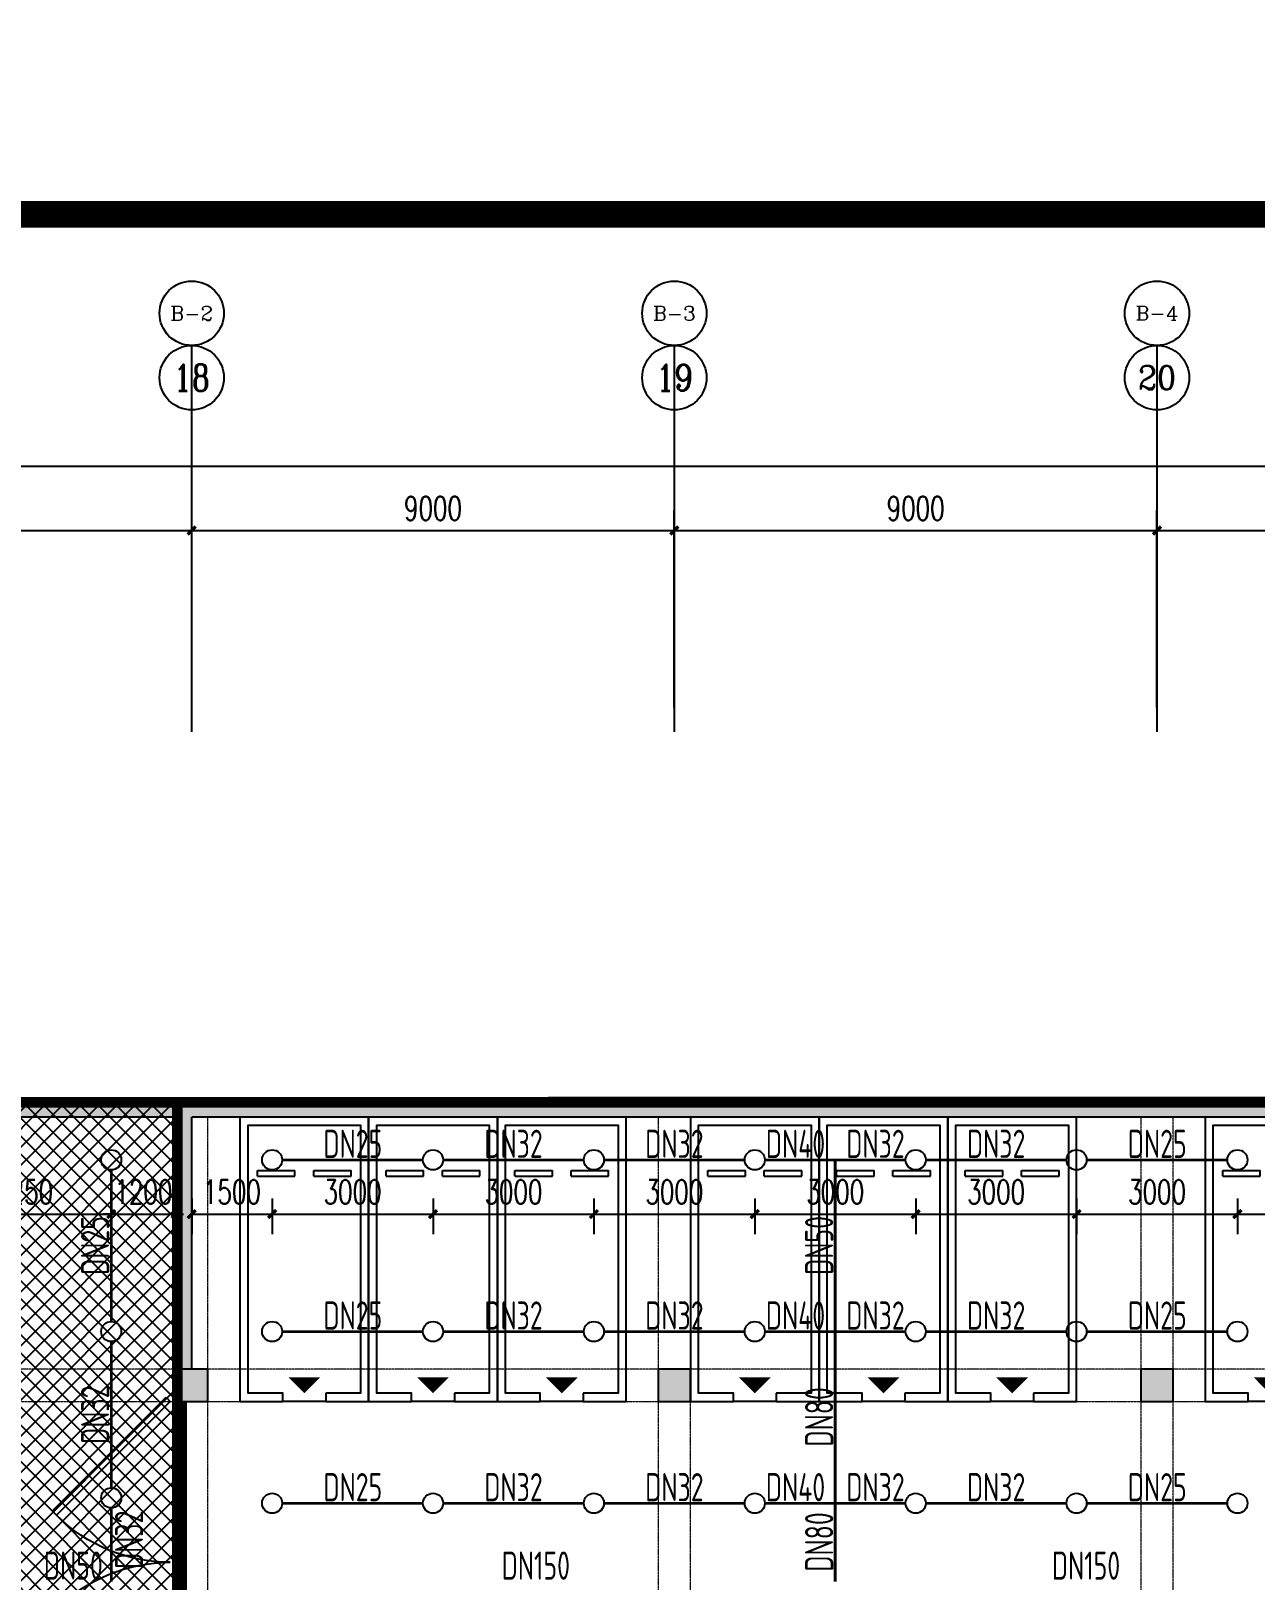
# Model space of a CAD drawing. Extents: x 6824721 to 16538177, y 2478193 to 6665639.
# Drawn here: x 8821717 to 8844542, y 2940521 to 2969395 of the extents above; entities that cross this region are included whole.
import ezdxf
from ezdxf.enums import TextEntityAlignment as Align

# ---------------------------------------------------------------- set-up
doc = ezdxf.new("R2010")
doc.units = 0
doc.header["$LTSCALE"] = 10
doc.linetypes.add('DASH', pattern=[0.35, 0.25, -0.1])
for name, color, linetype in [('0-wo', 8, 'Continuous'), ('00-停车位', 67, 'Continuous'), ('AXIS', 3, 'Continuous'), ('AXIS_TEXT', 7, 'Continuous'), ('PUB_HATCH', 8, 'Continuous'), ('S-梁-虚线', 4, 'DASH'), ('W-EQUIP_喷头', 7, 'Continuous'), ('W-PIPE-喷淋中', 6, 'Continuous'), ('W-TEXT_喷淋', 7, 'Continuous'), ('W-TWT_DIM', 3, 'Continuous'), ('WALL', 9, 'Continuous')]:
    doc.layers.add(name, color=color, linetype=linetype)
doc.layers.add('钢梁', color=141, linetype='Continuous', lineweight=18)
doc.styles.add('8B2_02', font='tssdeng.shx', dxfattribs={"width": 0.7, "bigfont": 'TSSDCHN.shx'})
doc.styles.add('_TCH_AXIS', font='COMPLEX', dxfattribs={"bigfont": 'GBCBIG'})
doc.styles.add('_TCH_DIM_T3', font='SIMPLEX', dxfattribs={"width": 0.705882, "bigfont": 'GBCBIG'})
doc.styles.add('COMPLEX', font='COMPLEX')
doc.styles.add('STANDARD_T3', font='TSSDENG.shx', dxfattribs={"width": 0.56, "bigfont": 'TSSDCHN.shx'})
doc.dimstyles.new('_TCH_ARCH&&150', dxfattribs={"dimtxt": 525, "dimasz": 150, "dimexe": 375, "dimexo": 450, "dimgap": 150, "dimtad": 1, "dimdec": 0, "dimzin": 0, "dimdsep": 46, "dimtxsty": 'STANDARD_T3', "dimblk": 'ARCHTICK', "dimcen": 0.09, "dimclrt": 7, "dimazin": 2, "dimtfac": 1, "dimtdec": 0, "dimtix": 1, "dimtmove": 2, "dimatfit": 3, "dimfxl": 0, "dimtolj": 1, "dimtzin": 0, "dimarcsym": 0})
doc.dimstyles.new('_TWT_ARCH&&150', dxfattribs={"dimtxt": 446.25, "dimasz": 150, "dimexe": 375, "dimexo": 450, "dimgap": 189.375, "dimtad": 1, "dimdec": 0, "dimzin": 0, "dimdsep": 46, "dimtxsty": '_TCH_DIM_T3', "dimblk": 'ARCHTICK', "dimcen": 0.09, "dimclrt": 7, "dimazin": 2, "dimtfac": 1, "dimtdec": 0, "dimtix": 1, "dimtmove": 2, "dimatfit": 3, "dimfxl": 0, "dimtolj": 1, "dimtzin": 0, "dimarcsym": 0})

# ---------------------------------------------------------------- blocks, each defined once
blk = doc.blocks.new('车位2400x5300')
at = {"layer": '00-停车位', "color": 251}
for p, q in [((-875, -1000), (-175, -1000)), ((-875, -1100), (-875, -1000)), ((-875, -1100), (-175, -1100)), ((-175, -1100), (-175, -1000)), ((175, -1000), (875, -1000)), ((175, -1100), (175, -1000)), ((175, -1100), (875, -1100)), ((875, -1100), (875, -1000)), ((400, -5300), (-400, -5300))]:
    blk.add_line(p, q, dxfattribs=at)
blk.add_lwpolyline([(400, -5150), (400, -5300), (1200, -5300), (1200, 0), (-1200, 0), (-1200, -5300), (-400, -5300), (-400, -5150), (-1050, -5150), (-1050, -150), (1050, -150), (1050, -5150), (400, -5150)], dxfattribs=at)
blk.add_lwpolyline([(0, -5150, 0, 600, 0), (0, -4850, 600, 600, 0)], format="xyseb", dxfattribs=at)
blk = doc.blocks.new('_FZH')
blk.add_lwpolyline([(-0.5, -0.5), (0.5, -0.5), (0.5, 0.5), (-0.5, 0.5)], close=True)
at = {"layer": 'PUB_HATCH'}
blk.add_solid([(-0.5, -0.5), (0.5, -0.5), (-0.5, 0.5), (0.5, 0.5)], dxfattribs=at)
blk = doc.blocks.new('$DorLib2D$00000091')
for p, q in [((-0.5, 0.0417), (-0.1464, 0.3952)), ((-0.1464, 0.3952), (-0.1582, 0.407)), ((0.1464, 0.3952), (0.1582, 0.407)), ((0.5, 0.0417), (0.1464, 0.3952)), ((-0.5, 0.0417), (-0.5118, 0.0535)), ((0.5, 0.0417), (0.5118, 0.0535))]:
    blk.add_line(p, q)
at = {"const_width": 0.00833}
for points in [[(-0.5118, 0.0535), (-0.1582, 0.407)], [(0.5118, 0.0535), (0.1582, 0.407)]]:
    blk.add_lwpolyline(points, dxfattribs=at)
for centre, start, end in [((-0.5, 0.0417), 0, 45), ((0.5, 0.0417), 135, 180)]:
    blk.add_arc(centre, 0.5, start, end)
blk = doc.blocks.new('$DorLib2D$00000213')
at = {"color": 0, "linetype": 'DASH', "const_width": 0.02}
blk.add_lwpolyline([(0.5, 0), (-0.5, 0)], dxfattribs=at)
blk = doc.blocks.new('_AXISO')
blk.add_circle((0, 0), 0.5)
at = {"layer": 'AXIS_TEXT', "style": 'COMPLEX', "width": 1.041667}
blk.add_attdef('A', text='', height=0.56, dxfattribs=at).set_placement((-0.25, -0.28), (0.25, -0.28), align=Align.FIT)
blk = doc.blocks.new('_ArchTick')
at = {"color": 0, "linetype": 'ByBlock', "const_width": 0.4}
blk.add_lwpolyline([(-0.5, -0.5), (0.5, 0.5)], dxfattribs=at)
blk = doc.blocks.new('*D232')
at = {"layer": 'AXIS', "color": 0, "lineweight": -2, "transparency": 16777216}
for p, q in [((17241, 856556), (17241, 860231)), ((26241, 856556), (26241, 860231)), ((17241, 859856), (26241, 859856))]:
    blk.add_line(p, q, dxfattribs=at)
at = {"layer": 'Defpoints', "color": 0, "transparency": 16777216}
for p in [(26241, 859856), (17241, 856106), (26241, 856106)]:
    blk.add_point(p, dxfattribs=at)
at = {"layer": 'AXIS', "color": 0, "lineweight": -2, "transparency": 16777216, "xscale": 150, "yscale": 150, "zscale": 150, "rotation": 180}
blk.add_blockref('_ArchTick', (17241, 859856), dxfattribs=at)
at = {"layer": 'AXIS', "color": 0, "lineweight": -2, "transparency": 16777216, "xscale": 150, "yscale": 150, "zscale": 150}
blk.add_blockref('_ArchTick', (26241, 859856), dxfattribs=at)
at = {"layer": 'AXIS', "color": 7, "transparency": 16777216, "insert": (21741, 860268), "char_height": 446.2, "attachment_point": 5, "style": '_TCH_DIM_T3'}
blk.add_mtext('\\A1;9000', dxfattribs=at)
blk = doc.blocks.new('*D233')
at = {"layer": 'AXIS', "color": 0, "lineweight": -2, "transparency": 16777216}
for p, q in [((26241, 856556), (26241, 860231)), ((35241, 856556), (35241, 860231)), ((26241, 859856), (35241, 859856))]:
    blk.add_line(p, q, dxfattribs=at)
at = {"layer": 'Defpoints', "color": 0, "transparency": 16777216}
for p in [(35241, 859856), (26241, 856106), (35241, 856106)]:
    blk.add_point(p, dxfattribs=at)
at = {"layer": 'AXIS', "color": 0, "lineweight": -2, "transparency": 16777216, "xscale": 150, "yscale": 150, "zscale": 150, "rotation": 180}
blk.add_blockref('_ArchTick', (26241, 859856), dxfattribs=at)
at = {"layer": 'AXIS', "color": 0, "lineweight": -2, "transparency": 16777216, "xscale": 150, "yscale": 150, "zscale": 150}
blk.add_blockref('_ArchTick', (35241, 859856), dxfattribs=at)
at = {"layer": 'AXIS', "color": 7, "transparency": 16777216, "insert": (30741, 860268), "char_height": 446.2, "attachment_point": 5, "style": '_TCH_DIM_T3'}
blk.add_mtext('\\A1;9000', dxfattribs=at)
blk = doc.blocks.new('*D234')
at = {"layer": 'AXIS', "color": 0, "lineweight": -2, "transparency": 16777216}
for p, q in [((35241, 856556), (35241, 860231)), ((44241, 856556), (44241, 860231)), ((35241, 859856), (44241, 859856))]:
    blk.add_line(p, q, dxfattribs=at)
at = {"layer": 'Defpoints', "color": 0, "transparency": 16777216}
for p in [(44241, 859856), (35241, 856106), (44241, 856106)]:
    blk.add_point(p, dxfattribs=at)
at = {"layer": 'AXIS', "color": 0, "lineweight": -2, "transparency": 16777216, "xscale": 150, "yscale": 150, "zscale": 150, "rotation": 180}
blk.add_blockref('_ArchTick', (35241, 859856), dxfattribs=at)
at = {"layer": 'AXIS', "color": 0, "lineweight": -2, "transparency": 16777216, "xscale": 150, "yscale": 150, "zscale": 150}
blk.add_blockref('_ArchTick', (44241, 859856), dxfattribs=at)
at = {"layer": 'AXIS', "color": 7, "transparency": 16777216, "insert": (39741, 860268), "char_height": 446.2, "attachment_point": 5, "style": '_TCH_DIM_T3'}
blk.add_mtext('\\A1;9000', dxfattribs=at)
blk = doc.blocks.new('*D235')
at = {"layer": 'AXIS', "color": 0, "lineweight": -2, "transparency": 16777216}
for p, q in [((44241, 856556), (44241, 860231)), ((53241, 856556), (53241, 860231)), ((44241, 859856), (53241, 859856))]:
    blk.add_line(p, q, dxfattribs=at)
at = {"layer": 'Defpoints', "color": 0, "transparency": 16777216}
for p in [(53241, 859856), (44241, 856106), (53241, 856106)]:
    blk.add_point(p, dxfattribs=at)
at = {"layer": 'AXIS', "color": 0, "lineweight": -2, "transparency": 16777216, "xscale": 150, "yscale": 150, "zscale": 150, "rotation": 180}
blk.add_blockref('_ArchTick', (44241, 859856), dxfattribs=at)
at = {"layer": 'AXIS', "color": 0, "lineweight": -2, "transparency": 16777216, "xscale": 150, "yscale": 150, "zscale": 150}
blk.add_blockref('_ArchTick', (53241, 859856), dxfattribs=at)
at = {"layer": 'AXIS', "color": 7, "transparency": 16777216, "insert": (48741, 860268), "char_height": 446.2, "attachment_point": 5, "style": '_TCH_DIM_T3'}
blk.add_mtext('\\A1;9000', dxfattribs=at)
blk = doc.blocks.new('*D263')
at = {"layer": 'AXIS', "color": 0, "lineweight": -2, "transparency": 16777216}
for p, q in [((-95159, 856556), (-95159, 861431)), ((106241, 856556), (106241, 861431)), ((-95159, 861056), (106241, 861056))]:
    blk.add_line(p, q, dxfattribs=at)
at = {"layer": 'Defpoints', "color": 0, "transparency": 16777216}
for p in [(106241, 861056), (-95159, 856106), (106241, 856106)]:
    blk.add_point(p, dxfattribs=at)
at = {"layer": 'AXIS', "color": 0, "lineweight": -2, "transparency": 16777216, "xscale": 150, "yscale": 150, "zscale": 150, "rotation": 180}
blk.add_blockref('_ArchTick', (-95159, 861056), dxfattribs=at)
at = {"layer": 'AXIS', "color": 0, "lineweight": -2, "transparency": 16777216, "xscale": 150, "yscale": 150, "zscale": 150}
blk.add_blockref('_ArchTick', (106241, 861056), dxfattribs=at)
at = {"layer": 'AXIS', "color": 7, "transparency": 16777216, "insert": (5541, 861468), "char_height": 446.2, "attachment_point": 5, "style": '_TCH_DIM_T3'}
blk.add_mtext('\\A1;201400', dxfattribs=at)
blk = doc.blocks.new('jkytk')
at = {"layer": 'WALL', "color": 1, "const_width": 200}
blk.add_lwpolyline([(8419589, 2958073), (8519064, 2958073), (8519064, 2943773), (8537789, 2943777), (8537789, 2939796), (8509914, 2939798), (8509914, 2927380), (8466214, 2927327)], dxfattribs=at)
blk.add_lwpolyline([(8519064, 2958073), (8600964, 2958077), (8600964, 2890959), (8590564, 2883869, -0.196817), (8587964, 2882721), (8583164, 2882721), (8583164, 2889377), (8575664, 2889377), (8575664, 2890077), (8570864, 2890077), (8570864, 2892502), (8561864, 2892502), (8561864, 2894777), (8566139, 2894777), (8566139, 2912952), (8537789, 2912952), (8537789, 2943777), (8519064, 2943773), (8519063, 2958073)], format="xyb", dxfattribs=at)
blk = doc.blocks.new('LIANGMOBAN')
at = {"layer": 'S-梁-虚线', "color": 8, "lineweight": 18}
for p, q in [((1954941, 235328), (1954941, 230478)), ((1955541, 230478), (1955541, 235178)), ((1963941, 235178), (1963941, 230478)), ((1964541, 230478), (1964541, 235178)), ((1972941, 235178), (1972941, 230478)), ((1973541, 230478), (1973541, 235178)), ((1954941, 230478), (1946541, 230478)), ((1963941, 230478), (1955541, 230478)), ((1972941, 230478), (1964541, 230478)), ((1981941, 230478), (1973541, 230478)), ((1946541, 229878), (1954941, 229878)), ((1954941, 221478), (1954941, 229878)), ((1955541, 229878), (1963941, 229878)), ((1955541, 221478), (1955541, 229878)), ((1963941, 229878), (1963941, 221478)), ((1964541, 229878), (1972941, 229878)), ((1964541, 221478), (1964541, 229878)), ((1972941, 229878), (1972941, 221478)), ((1973541, 229878), (1981941, 229878)), ((1973541, 221478), (1973541, 229878))]:
    blk.add_line(p, q, dxfattribs=at)
blk = doc.blocks.new('*D633')
at = {"layer": 'Defpoints', "color": 0, "transparency": 16777216}
for p in [(8819964, 2948084), (8823214, 2948084), (8823214, 2947342)]:
    blk.add_point(p, dxfattribs=at)
at = {"layer": 'W-TWT_DIM', "color": 0, "lineweight": -2, "transparency": 16777216}
for p, q in [((8819964, 2947634), (8819964, 2946967)), ((8823214, 2947634), (8823214, 2946967)), ((8819964, 2947342), (8823214, 2947342))]:
    blk.add_line(p, q, dxfattribs=at)
at = {"layer": 'W-TWT_DIM', "color": 0, "lineweight": -2, "transparency": 16777216, "xscale": 150, "yscale": 150, "zscale": 150, "rotation": 180}
blk.add_blockref('_ArchTick', (8819964, 2947342), dxfattribs=at)
at = {"layer": 'W-TWT_DIM', "color": 0, "lineweight": -2, "transparency": 16777216, "xscale": 150, "yscale": 150, "zscale": 150}
blk.add_blockref('_ArchTick', (8823214, 2947342), dxfattribs=at)
at = {"layer": 'W-TWT_DIM', "color": 7, "transparency": 16777216, "insert": (8821589, 2947755), "char_height": 446.2, "attachment_point": 5, "style": '_TCH_DIM_T3'}
blk.add_mtext('\\A1;3250', dxfattribs=at)
blk = doc.blocks.new('*D634')
at = {"layer": 'Defpoints', "color": 0, "transparency": 16777216}
for p in [(8823214, 2948084), (8824414, 2948084), (8824414, 2947342)]:
    blk.add_point(p, dxfattribs=at)
at = {"layer": 'W-TWT_DIM', "color": 0, "lineweight": -2, "transparency": 16777216}
for p, q in [((8823214, 2947634), (8823214, 2946967)), ((8824414, 2947634), (8824414, 2946967)), ((8823214, 2947342), (8823064, 2947342)), ((8823214, 2947342), (8824414, 2947342)), ((8824414, 2947342), (8824564, 2947342))]:
    blk.add_line(p, q, dxfattribs=at)
at = {"layer": 'W-TWT_DIM', "color": 0, "lineweight": -2, "transparency": 16777216, "xscale": 150, "yscale": 150, "zscale": 150}
blk.add_blockref('_ArchTick', (8823214, 2947342), dxfattribs=at)
at = {"layer": 'W-TWT_DIM', "color": 0, "lineweight": -2, "transparency": 16777216, "xscale": 150, "yscale": 150, "zscale": 150, "rotation": 180}
blk.add_blockref('_ArchTick', (8824414, 2947342), dxfattribs=at)
at = {"layer": 'W-TWT_DIM', "color": 7, "transparency": 16777216, "insert": (8823814, 2947755), "char_height": 446.2, "attachment_point": 5, "style": '_TCH_DIM_T3'}
blk.add_mtext('\\A1;1200', dxfattribs=at)
blk = doc.blocks.new('*D1226')
at = {"layer": 'Defpoints', "color": 0, "transparency": 16777216}
for p in [(8824714, 2948084), (8826214, 2948084), (8826214, 2947342)]:
    blk.add_point(p, dxfattribs=at)
at = {"layer": 'W-TWT_DIM', "color": 0, "lineweight": -2, "transparency": 16777216}
for p, q in [((8824714, 2947634), (8824714, 2946967)), ((8826214, 2947634), (8826214, 2946967)), ((8824714, 2947342), (8826214, 2947342))]:
    blk.add_line(p, q, dxfattribs=at)
at = {"layer": 'W-TWT_DIM', "color": 0, "lineweight": -2, "transparency": 16777216, "xscale": 150, "yscale": 150, "zscale": 150, "rotation": 180}
blk.add_blockref('_ArchTick', (8824714, 2947342), dxfattribs=at)
at = {"layer": 'W-TWT_DIM', "color": 0, "lineweight": -2, "transparency": 16777216, "xscale": 150, "yscale": 150, "zscale": 150}
blk.add_blockref('_ArchTick', (8826214, 2947342), dxfattribs=at)
at = {"layer": 'W-TWT_DIM', "color": 7, "transparency": 16777216, "insert": (8825464, 2947755), "char_height": 446.2, "attachment_point": 5, "style": '_TCH_DIM_T3'}
blk.add_mtext('\\A1;1500', dxfattribs=at)
blk = doc.blocks.new('*D1227')
at = {"layer": 'Defpoints', "color": 0, "transparency": 16777216}
for p in [(8826214, 2948084), (8829214, 2948084), (8829214, 2947342)]:
    blk.add_point(p, dxfattribs=at)
at = {"layer": 'W-TWT_DIM', "color": 0, "lineweight": -2, "transparency": 16777216}
for p, q in [((8826214, 2947634), (8826214, 2946967)), ((8829214, 2947634), (8829214, 2946967)), ((8826214, 2947342), (8829214, 2947342))]:
    blk.add_line(p, q, dxfattribs=at)
at = {"layer": 'W-TWT_DIM', "color": 0, "lineweight": -2, "transparency": 16777216, "xscale": 150, "yscale": 150, "zscale": 150, "rotation": 180}
blk.add_blockref('_ArchTick', (8826214, 2947342), dxfattribs=at)
at = {"layer": 'W-TWT_DIM', "color": 0, "lineweight": -2, "transparency": 16777216, "xscale": 150, "yscale": 150, "zscale": 150}
blk.add_blockref('_ArchTick', (8829214, 2947342), dxfattribs=at)
at = {"layer": 'W-TWT_DIM', "color": 7, "transparency": 16777216, "insert": (8827714, 2947755), "char_height": 446.2, "attachment_point": 5, "style": '_TCH_DIM_T3'}
blk.add_mtext('\\A1;3000', dxfattribs=at)
blk = doc.blocks.new('*D1228')
at = {"layer": 'Defpoints', "color": 0, "transparency": 16777216}
for p in [(8829214, 2948084), (8832214, 2948084), (8832214, 2947342)]:
    blk.add_point(p, dxfattribs=at)
at = {"layer": 'W-TWT_DIM', "color": 0, "lineweight": -2, "transparency": 16777216}
for p, q in [((8829214, 2947634), (8829214, 2946967)), ((8832214, 2947634), (8832214, 2946967)), ((8829214, 2947342), (8832214, 2947342))]:
    blk.add_line(p, q, dxfattribs=at)
at = {"layer": 'W-TWT_DIM', "color": 0, "lineweight": -2, "transparency": 16777216, "xscale": 150, "yscale": 150, "zscale": 150, "rotation": 180}
blk.add_blockref('_ArchTick', (8829214, 2947342), dxfattribs=at)
at = {"layer": 'W-TWT_DIM', "color": 0, "lineweight": -2, "transparency": 16777216, "xscale": 150, "yscale": 150, "zscale": 150}
blk.add_blockref('_ArchTick', (8832214, 2947342), dxfattribs=at)
at = {"layer": 'W-TWT_DIM', "color": 7, "transparency": 16777216, "insert": (8830714, 2947755), "char_height": 446.2, "attachment_point": 5, "style": '_TCH_DIM_T3'}
blk.add_mtext('\\A1;3000', dxfattribs=at)
blk = doc.blocks.new('*D1229')
at = {"layer": 'Defpoints', "color": 0, "transparency": 16777216}
for p in [(8832214, 2948084), (8835214, 2948084), (8835214, 2947342)]:
    blk.add_point(p, dxfattribs=at)
at = {"layer": 'W-TWT_DIM', "color": 0, "lineweight": -2, "transparency": 16777216}
for p, q in [((8832214, 2947634), (8832214, 2946967)), ((8835214, 2947634), (8835214, 2946967)), ((8832214, 2947342), (8835214, 2947342))]:
    blk.add_line(p, q, dxfattribs=at)
at = {"layer": 'W-TWT_DIM', "color": 0, "lineweight": -2, "transparency": 16777216, "xscale": 150, "yscale": 150, "zscale": 150, "rotation": 180}
blk.add_blockref('_ArchTick', (8832214, 2947342), dxfattribs=at)
at = {"layer": 'W-TWT_DIM', "color": 0, "lineweight": -2, "transparency": 16777216, "xscale": 150, "yscale": 150, "zscale": 150}
blk.add_blockref('_ArchTick', (8835214, 2947342), dxfattribs=at)
at = {"layer": 'W-TWT_DIM', "color": 7, "transparency": 16777216, "insert": (8833714, 2947755), "char_height": 446.2, "attachment_point": 5, "style": '_TCH_DIM_T3'}
blk.add_mtext('\\A1;3000', dxfattribs=at)
blk = doc.blocks.new('*D1230')
at = {"layer": 'Defpoints', "color": 0, "transparency": 16777216}
for p in [(8835214, 2948084), (8838214, 2948084), (8838214, 2947342)]:
    blk.add_point(p, dxfattribs=at)
at = {"layer": 'W-TWT_DIM', "color": 0, "lineweight": -2, "transparency": 16777216}
for p, q in [((8835214, 2947634), (8835214, 2946967)), ((8838214, 2947634), (8838214, 2946967)), ((8835214, 2947342), (8838214, 2947342))]:
    blk.add_line(p, q, dxfattribs=at)
at = {"layer": 'W-TWT_DIM', "color": 0, "lineweight": -2, "transparency": 16777216, "xscale": 150, "yscale": 150, "zscale": 150, "rotation": 180}
blk.add_blockref('_ArchTick', (8835214, 2947342), dxfattribs=at)
at = {"layer": 'W-TWT_DIM', "color": 0, "lineweight": -2, "transparency": 16777216, "xscale": 150, "yscale": 150, "zscale": 150}
blk.add_blockref('_ArchTick', (8838214, 2947342), dxfattribs=at)
at = {"layer": 'W-TWT_DIM', "color": 7, "transparency": 16777216, "insert": (8836714, 2947755), "char_height": 446.2, "attachment_point": 5, "style": '_TCH_DIM_T3'}
blk.add_mtext('\\A1;3000', dxfattribs=at)
blk = doc.blocks.new('*D1231')
at = {"layer": 'Defpoints', "color": 0, "transparency": 16777216}
for p in [(8838214, 2948084), (8841214, 2948084), (8841214, 2947342)]:
    blk.add_point(p, dxfattribs=at)
at = {"layer": 'W-TWT_DIM', "color": 0, "lineweight": -2, "transparency": 16777216}
for p, q in [((8838214, 2947634), (8838214, 2946967)), ((8841214, 2947634), (8841214, 2946967)), ((8838214, 2947342), (8841214, 2947342))]:
    blk.add_line(p, q, dxfattribs=at)
at = {"layer": 'W-TWT_DIM', "color": 0, "lineweight": -2, "transparency": 16777216, "xscale": 150, "yscale": 150, "zscale": 150, "rotation": 180}
blk.add_blockref('_ArchTick', (8838214, 2947342), dxfattribs=at)
at = {"layer": 'W-TWT_DIM', "color": 0, "lineweight": -2, "transparency": 16777216, "xscale": 150, "yscale": 150, "zscale": 150}
blk.add_blockref('_ArchTick', (8841214, 2947342), dxfattribs=at)
at = {"layer": 'W-TWT_DIM', "color": 7, "transparency": 16777216, "insert": (8839714, 2947755), "char_height": 446.2, "attachment_point": 5, "style": '_TCH_DIM_T3'}
blk.add_mtext('\\A1;3000', dxfattribs=at)
blk = doc.blocks.new('*D1232')
at = {"layer": 'Defpoints', "color": 0, "transparency": 16777216}
for p in [(8841214, 2948084), (8844214, 2948084), (8844214, 2947342)]:
    blk.add_point(p, dxfattribs=at)
at = {"layer": 'W-TWT_DIM', "color": 0, "lineweight": -2, "transparency": 16777216}
for p, q in [((8841214, 2947634), (8841214, 2946967)), ((8844214, 2947634), (8844214, 2946967)), ((8841214, 2947342), (8844214, 2947342))]:
    blk.add_line(p, q, dxfattribs=at)
at = {"layer": 'W-TWT_DIM', "color": 0, "lineweight": -2, "transparency": 16777216, "xscale": 150, "yscale": 150, "zscale": 150, "rotation": 180}
blk.add_blockref('_ArchTick', (8841214, 2947342), dxfattribs=at)
at = {"layer": 'W-TWT_DIM', "color": 0, "lineweight": -2, "transparency": 16777216, "xscale": 150, "yscale": 150, "zscale": 150}
blk.add_blockref('_ArchTick', (8844214, 2947342), dxfattribs=at)
at = {"layer": 'W-TWT_DIM', "color": 7, "transparency": 16777216, "insert": (8842714, 2947755), "char_height": 446.2, "attachment_point": 5, "style": '_TCH_DIM_T3'}
blk.add_mtext('\\A1;3000', dxfattribs=at)
blk = doc.blocks.new('*D1233')
at = {"layer": 'Defpoints', "color": 0, "transparency": 16777216}
for p in [(8844214, 2948084), (8847214, 2948084), (8847214, 2947342)]:
    blk.add_point(p, dxfattribs=at)
at = {"layer": 'W-TWT_DIM', "color": 0, "lineweight": -2, "transparency": 16777216}
for p, q in [((8844214, 2947634), (8844214, 2946967)), ((8847214, 2947634), (8847214, 2946967)), ((8844214, 2947342), (8847214, 2947342))]:
    blk.add_line(p, q, dxfattribs=at)
at = {"layer": 'W-TWT_DIM', "color": 0, "lineweight": -2, "transparency": 16777216, "xscale": 150, "yscale": 150, "zscale": 150, "rotation": 180}
blk.add_blockref('_ArchTick', (8844214, 2947342), dxfattribs=at)
at = {"layer": 'W-TWT_DIM', "color": 0, "lineweight": -2, "transparency": 16777216, "xscale": 150, "yscale": 150, "zscale": 150}
blk.add_blockref('_ArchTick', (8847214, 2947342), dxfattribs=at)
at = {"layer": 'W-TWT_DIM', "color": 7, "transparency": 16777216, "insert": (8845714, 2947755), "char_height": 446.2, "attachment_point": 5, "style": '_TCH_DIM_T3'}
blk.add_mtext('\\A1;3000', dxfattribs=at)
blk = doc.blocks.new('$TwtSys$00000125')
blk.add_circle((0, 0, 0), 1)
blk = doc.blocks.new('wet 45u67i')
at = {"layer": 'AXIS', "color": 8}
for p, q in [((26241.4, 856105.8), (26241.4, 863305.8)), ((35241.4, 856105.8), (35241.4, 863305.8)), ((44241.4, 856105.8), (44241.4, 863305.8))]:
    blk.add_line(p, q, dxfattribs=at)
at = {"layer": 'AXIS', "color": 3}
for p, q in [((26241.4, 856105.8), (26241.4, 862105.8)), ((35241.4, 856105.8), (35241.4, 862105.8)), ((44241.4, 856105.8), (44241.4, 862105.8))]:
    blk.add_line(p, q, dxfattribs=at)
at = {"layer": 'AXIS', "color": 8}
ref = blk.add_blockref('_AXISO', (26241.4, 863905.8), dxfattribs=dict(at, xscale=1200, yscale=1200, zscale=1200))
ref.add_attrib('A', 'B-2', dxfattribs={"layer": 'AXIS_TEXT', "height": 269.48, "style": '_TCH_AXIS'}).set_placement((25843.6, 863771), (26639.2, 863771), align=Align.FIT)
ref = blk.add_blockref('_AXISO', (35241.4, 863905.8), dxfattribs=dict(at, xscale=1200, yscale=1200, zscale=1200))
ref.add_attrib('A', 'B-3', dxfattribs={"layer": 'AXIS_TEXT', "height": 269.48, "style": '_TCH_AXIS'}).set_placement((34843.6, 863771), (35639.2, 863771), align=Align.FIT)
ref = blk.add_blockref('_AXISO', (44241.4, 863905.8), dxfattribs=dict(at, xscale=1200, yscale=1200, zscale=1200))
ref.add_attrib('A', 'B-4', dxfattribs={"layer": 'AXIS_TEXT', "height": 261.89, "style": '_TCH_AXIS'}).set_placement((43842.3, 863774.8), (44640.5, 863774.8), align=Align.FIT)
ref = blk.add_blockref('_AXISO', (26241.4, 862705.8), dxfattribs=dict(at, xscale=1200, yscale=1200, zscale=1200))
ref.add_attrib('A', '18', dxfattribs={"layer": 'AXIS_TEXT', "height": 492.67, "style": '_TCH_AXIS'}).set_placement((25901.2, 862459.4), (26581.6, 862459.4), align=Align.FIT)
ref = blk.add_blockref('_AXISO', (35241.4, 862705.8), dxfattribs=dict(at, xscale=1200, yscale=1200, zscale=1200))
ref.add_attrib('A', '19', dxfattribs={"layer": 'AXIS_TEXT', "height": 492.67, "style": '_TCH_AXIS'}).set_placement((34901.2, 862459.4), (35581.6, 862459.4), align=Align.FIT)
ref = blk.add_blockref('_AXISO', (44241.4, 862705.8), dxfattribs=dict(at, xscale=1200, yscale=1200, zscale=1200))
ref.add_attrib('A', '20', dxfattribs={"layer": 'AXIS_TEXT', "height": 441.41, "style": '_TCH_AXIS'}).set_placement((43884.1, 862485), (44598.7, 862485), align=Align.FIT)
at = {"layer": 'AXIS', "color": 3}
for p1, p2, distance, picture, middle in [((-95158.6, 856105.8), (106241.4, 856105.8), 4950, '*D263', (5541.4, 861468.3)), ((17241.4, 856105.8), (26241.4, 856105.8), 3750, '*D232', (21741.4, 860268.3)), ((26241.4, 856105.8), (35241.4, 856105.8), 3750, '*D233', (30741.4, 860268.3)), ((35241.4, 856105.8), (44241.4, 856105.8), 3750, '*D234', (39741.4, 860268.3)), ((44241.4, 856105.8), (53241.4, 856105.8), 3750, '*D235', (48741.4, 860268.3))]:
    dim = blk.add_aligned_dim(p1=p1, p2=p2, distance=distance, dimstyle='_TCH_ARCH&&150', dxfattribs=at)
    dim.commit()
    dim.dimension.update_dxf_attribs({"geometry": picture, "text_midpoint": middle})

msp = doc.modelspace()

# ---------------------------------------------------------------- hatches: boundary and pattern name
h = msp.add_hatch()
h.set_pattern_fill('ANSI37', color=8, scale=150)
h.set_pattern_definition([(45, (8303016.86, 2710265.2), (-168.3798, 168.3798), []), (135, (8303016.86, 2710265.2), (-168.3798, -168.3798), [])])
h.paths.add_polyline_path([(8824414.1, 2949451.5), (8824414.1, 2935151.5), (8842714.1, 2935151.5), (8842714.1, 2879526.5), (8827964.1, 2879526.5), (8827964.1, 2881476.5), (8830839.1, 2881476.5), (8830939.1, 2886876.5), (8804334.6, 2886876.5), (8804142.3, 2820149.7), (8833564.1, 2820152.3), (8833564.1, 2817714.5), (8841204.8, 2810768), (8839163.9, 2808501.4), (8843102.6, 2804955), (8820829.2, 2780217.9), (8820829.2, 2770055.4), (8785124.6, 2730401.5), (8708264.1, 2730401.5), (8708264.1, 2736351.5), (8695014.1, 2750701.5), (8695014.1, 2775001.5), (8703014.1, 2775002.8), (8703014.1, 2949451.5), (8712039.3, 2949451.5)])
at = {"layer": '0-wo'}
for points in [[(8824564.1, 2949251.5), (8824564.1, 2949451.5), (8766864.1, 2949451.5), (8766864.1, 2949151.5), (8824414.1, 2949151.5)], [(8824414.1, 2944451.5), (8824714.1, 2944451.5), (8824714.1, 2949151.5), (8824564.1, 2949251.5), (8824414.1, 2949151.5)], [(8900739.1, 2949151.5), (8900739.1, 2949451.5), (8824564.1, 2949451.5), (8824564.1, 2949251.5), (8824714.1, 2949151.5)]]:
    msp.add_hatch(color=8, dxfattribs=at).paths.add_polyline_path(points)

# ---------------------------------------------------------------- linework, layer by layer
at = {"layer": '0-wo', "color": 8}
for p, q in [((8824564.1, 2949451.5), (8766864.1, 2949451.5)), ((8824464.1, 2949451.5), (8824664.1, 2949451.5)), ((8900739.1, 2949451.5), (8824564.1, 2949451.5)), ((8824414.1, 2949151.5), (8766864.1, 2949151.5)), ((8824414.1, 2944451.5), (8824414.1, 2949151.5)), ((8824714.1, 2944451.5), (8824714.1, 2949151.5)), ((8900739.1, 2949151.5), (8824714.1, 2949151.5)), ((8824414.1, 2943851.5), (8824714.1, 2943851.5))]:
    msp.add_line(p, q, dxfattribs=at)
at = {"layer": '0-wo', "color": 8, "const_width": 500, "flags": 128}
msp.add_lwpolyline([(8691080.4, 2969119.7), (8705176, 2967745.3), (8719304.3, 2966762.9), (8733454.4, 2966173.1), (8747615.4, 2965976.5), (8823194.8, 2965976.5), (8898774.1, 2965976.5), (8906244.1, 2965790.4), (8913695.6, 2965232.5), (8921110, 2964304.2), (8928469, 2963007.8), (8935754.4, 2961346.6), (8942947.9, 2959324.6), (8950031.8, 2956946.9), (8956988.6, 2954219.3), (8963800.8, 2951148.7), (8970451.7, 2947742.7), (8976924.7, 2944009.6), (8983203.8, 2939958.9), (8911619.7, 2861304.6), (8840035.6, 2782650.4), (8768451.5, 2703996.1), (8691080.4, 2726323), (8691080.4, 2847721.3)], close=True, dxfattribs=at)
at = {"layer": 'W-PIPE-喷淋中', "ltscale": 1.5, "const_width": 52.5}
for points in [[(8826401.6, 2948351.5), (8829026.6, 2948351.5)], [(8829401.6, 2948351.5), (8832026.6, 2948351.5)], [(8832401.6, 2948351.5), (8835026.6, 2948351.5)], [(8835401.6, 2948351.5), (8836714.1, 2948351.5)], [(8836714.1, 2948351.5), (8838026.6, 2948351.5)], [(8836714.1, 2945151.5), (8836714.1, 2948351.5)], [(8838401.6, 2948351.5), (8841026.6, 2948351.5)], [(8841401.6, 2948351.5), (8844026.6, 2948351.5)], [(8823214.1, 2945339), (8823214.1, 2948164)], [(8823214.1, 2942239), (8823214.1, 2944964)], [(8829026.6, 2945151.5), (8826401.6, 2945151.5)], [(8832026.6, 2945151.5), (8829401.6, 2945151.5)], [(8835026.6, 2945151.5), (8832401.6, 2945151.5)], [(8836714.1, 2945151.5), (8835401.6, 2945151.5)], [(8838026.6, 2945151.5), (8836714.1, 2945151.5)], [(8836714.1, 2941951.5), (8836714.1, 2945151.5)], [(8841026.6, 2945151.5), (8838401.6, 2945151.5)], [(8844026.6, 2945151.5), (8841401.6, 2945151.5)], [(8823214.1, 2940489), (8823214.1, 2941864)], [(8826401.6, 2941951.5), (8829026.6, 2941951.5)], [(8829401.6, 2941951.5), (8832026.6, 2941951.5)], [(8832401.6, 2941951.5), (8835026.6, 2941951.5)], [(8835401.6, 2941951.5), (8836714.1, 2941951.5)], [(8836714.1, 2940489), (8836714.1, 2941951.5)], [(8836714.1, 2941951.5), (8838026.6, 2941951.5)], [(8838401.6, 2941951.5), (8841026.6, 2941951.5)], [(8841401.6, 2941951.5), (8844026.6, 2941951.5)]]:
    msp.add_lwpolyline(points, dxfattribs=at)

# ---------------------------------------------------------------- block references
msp.add_blockref('jkytk', (305383.7, -8645.8))
at = {"layer": '0-wo'}
msp.add_blockref('wet 45u67i', (8798472.7, 2100226.9), dxfattribs=at)
at = {"layer": '0-wo', "color": 8}
for p in [(8826814.1, 2949151.5), (8829214.1, 2949151.5), (8831614.1, 2949151.5), (8835214.1, 2949151.5), (8837614.1, 2949151.5), (8840014.1, 2949151.5), (8844814.1, 2949151.5)]:
    msp.add_blockref('车位2400x5300', p, dxfattribs=at)
for name, p, xscale, yscale, zscale, rotation in [('_FZH', (8824714.1, 2944151.5), 600, 600, 600, 90), ('_FZH', (8833714.1, 2944151.5), 600, 600, 600, 90), ('_FZH', (8842714.1, 2944151.5), 600, 600, 600, 90), ('$DorLib2D$00000091', (8824564.1, 2940851.5), -6000, 6000, 300, 89.99999999998856), ('$DorLib2D$00000213', (8824564.1, 2940851.5), 6000, -6000, 300, 270)]:
    msp.add_blockref(name, p, dxfattribs=dict(at, xscale=xscale, yscale=yscale, zscale=zscale, rotation=rotation))
at = {"layer": 'W-EQUIP_喷头', "xscale": 187.5, "yscale": 187.5, "zscale": 187.5}
for p in [(8823214.1, 2948351.5), (8826214.1, 2948351.5), (8829214.1, 2948351.5), (8832214.1, 2948351.5), (8835214.1, 2948351.5), (8838214.1, 2948351.5), (8841214.1, 2948351.5), (8844214.1, 2948351.5), (8823214.1, 2945151.5), (8826214.1, 2945151.5), (8829214.1, 2945151.5), (8832214.1, 2945151.5), (8835214.1, 2945151.5), (8838214.1, 2945151.5), (8841214.1, 2945151.5), (8844214.1, 2945151.5), (8823214.1, 2942051.5), (8826214.1, 2941951.5), (8829214.1, 2941951.5), (8832214.1, 2941951.5), (8835214.1, 2941951.5), (8838214.1, 2941951.5), (8841214.1, 2941951.5), (8844214.1, 2941951.5)]:
    msp.add_blockref('$TwtSys$00000125', p, dxfattribs=at)
at = {"layer": '钢梁', "color": 6}
msp.add_blockref('LIANGMOBAN', (6869472.7, 2713973), dxfattribs=at)

# ---------------------------------------------------------------- texts
at = {"layer": 'W-TEXT_喷淋', "style": '8B2_02', "width": 0.7}
for s, p in [('DN25', (8827169.9, 2948389)), ('DN32', (8830169.9, 2948389)), ('DN32', (8833169.9, 2948389)), ('DN40', (8835419.9, 2948389)), ('DN32', (8836919.9, 2948389)), ('DN32', (8839169.9, 2948389)), ('DN25', (8842169.9, 2948389)), ('DN25', (8827169.9, 2945189)), ('DN32', (8830169.9, 2945189)), ('DN32', (8833169.9, 2945189)), ('DN40', (8835419.9, 2945189)), ('DN32', (8836919.9, 2945189)), ('DN32', (8839169.9, 2945189)), ('DN25', (8842169.9, 2945189)), ('DN25', (8827169.9, 2941989)), ('DN32', (8830169.9, 2941989)), ('DN32', (8833169.9, 2941989)), ('DN40', (8835419.9, 2941989)), ('DN32', (8836919.9, 2941989)), ('DN32', (8839169.9, 2941989)), ('DN25', (8842169.9, 2941989)), ('DN50', (8821956.9, 2940526.5)), ('DN150', (8830493.9, 2940526.5)), ('DN150', (8840753.6, 2940526.5))]:
    msp.add_text(s, height=525, dxfattribs=at).set_placement(p)
for s, p in [('DN25', (8823176.6, 2946207.3)), ('DN50', (8836676.6, 2946207.3)), ('DN32', (8823176.6, 2943057.3)), ('DN80', (8836676.6, 2943007.3)), ('DN32', (8823808.9, 2940726)), ('DN80', (8836676.6, 2940676))]:
    msp.add_text(s, height=525, rotation=90, dxfattribs=at).set_placement(p)

# ---------------------------------------------------------------- dimensions: what is measured, and where the dimension line sits
at = {"layer": 'W-TWT_DIM'}
for p1, p2, picture, middle in [((8819964.1, 2948083.9), (8823214.1, 2948083.9), '*D633', (8821589.1, 2947755)), ((8823214.1, 2948083.9), (8824414.1, 2948083.9), '*D634', (8823814.1, 2947755)), ((8824714.1, 2948083.9), (8826214.1, 2948083.9), '*D1226', (8825464.1, 2947755)), ((8826214.1, 2948083.9), (8829214.1, 2948083.9), '*D1227', (8827714.1, 2947755)), ((8829214.1, 2948083.9), (8832214.1, 2948083.9), '*D1228', (8830714.1, 2947755)), ((8832214.1, 2948083.9), (8835214.1, 2948083.9), '*D1229', (8833714.1, 2947755)), ((8835214.1, 2948083.9), (8838214.1, 2948083.9), '*D1230', (8836714.1, 2947755)), ((8838214.1, 2948083.9), (8841214.1, 2948083.9), '*D1231', (8839714.1, 2947755)), ((8841214.1, 2948083.9), (8844214.1, 2948083.9), '*D1232', (8842714.1, 2947755)), ((8844214.1, 2948083.9), (8847214.1, 2948083.9), '*D1233', (8845714.1, 2947755))]:
    dim = msp.add_aligned_dim(p1=p1, p2=p2, distance=-741.4, dimstyle='_TWT_ARCH&&150', dxfattribs=at)
    dim.commit()
    dim.dimension.update_dxf_attribs({"geometry": picture, "text_midpoint": middle})

doc.saveas('drawing.dxf')
